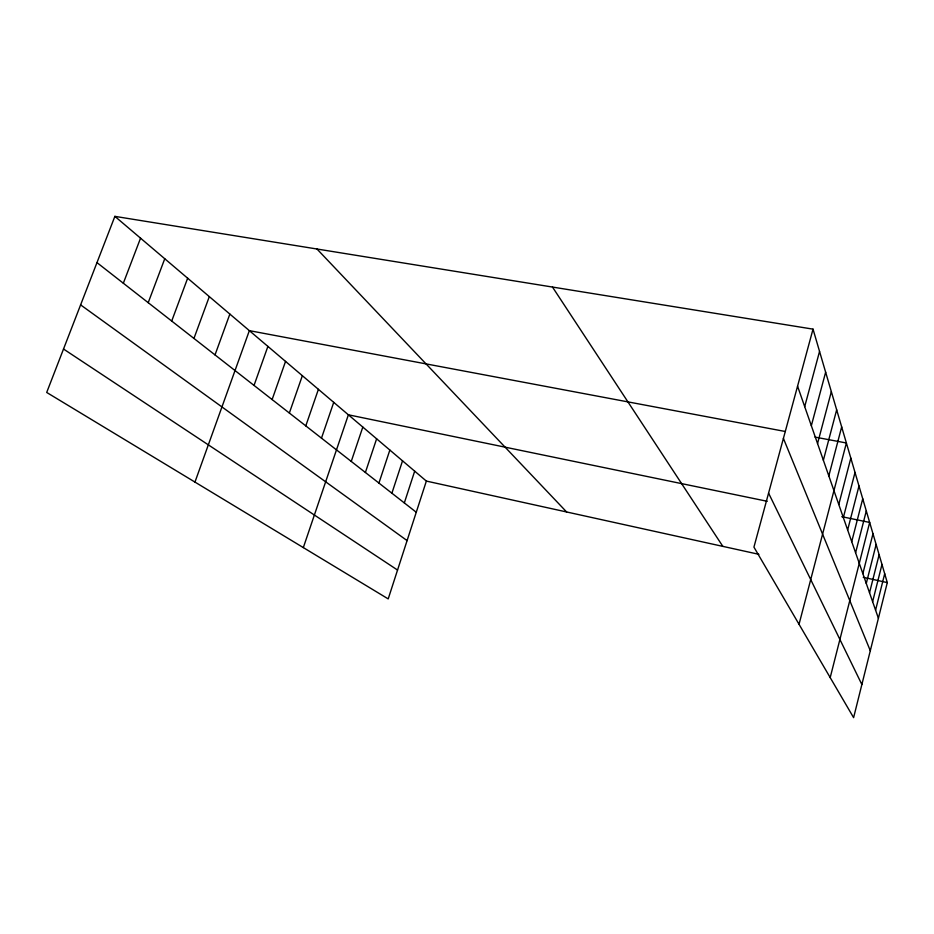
<?xml version="1.0" encoding="UTF-8"?>
<svg xmlns="http://www.w3.org/2000/svg" width="934" height="934" viewBox="0 0 934 934"><rect width="100%" height="100%" fill="white"/><g stroke="black" fill="none" stroke-linecap="round" stroke-linejoin="round"><path stroke-width="1.4" d="M813.024 329.142L887.3 582.594L853.606 717.639L753.936 547.126L813.024 329.142L114.882 216.361L46.7 392.455L388.205 598.904L426.359 481.08L114.882 216.361M872.625 601.683L881.976 564.428M875.578 610.171L884.696 573.721M866.273 583.458L876.127 544.475M869.531 592.798L879.127 554.691M830.198 677.594L869.671 522.445L841.791 516.689M862.864 573.651L872.986 533.734M851.726 541.685L862.736 498.768M855.602 552.788L866.297 510.91M847.652 529.963L858.988 485.96M838.779 504.5L850.827 458.139M843.344 517.588L855.019 472.441M799.037 624.286L846.391 442.985L815.008 437.089M828.82 475.896L841.674 426.92M817.554 443.533L831.342 391.626M823.368 460.228L836.666 409.828M811.342 425.706L825.644 372.199M804.699 406.629L819.55 351.418M404.329 502.924L414.684 471.156M391.895 493.199L402.531 460.824M378.924 483.065L389.852 450.048M365.392 472.476L376.624 438.805M351.254 461.431L362.812 427.072M303.328 547.593L348.382 414.801L767.258 501.301M321.483 438.151L333.73 402.356M305.792 425.881L318.412 389.326M289.353 413.026L302.359 375.69M272.121 399.554L285.547 361.4M254.036 385.415L267.895 346.409M194.961 482.084L249.355 330.648L785.389 431.508M215.018 354.92L229.857 314.069M193.945 338.435L209.309 296.615M171.704 321.051L187.652 278.204M148.214 302.674L164.758 258.741M123.335 283.236L140.544 238.17M426.359 481.08L758.898 554.317M863.238 577.294L887.3 582.594M63.512 349.024L397.545 570.055M80.604 304.881L407.084 540.599M96.973 262.617L416.26 512.252M316.988 249.016L566.623 511.972M552.484 287.053L722.846 546.378M768.577 493.129L861.872 684.517M783.416 438.408L870.301 650.729M797.566 386.162L878.404 618.261"/></g></svg>
